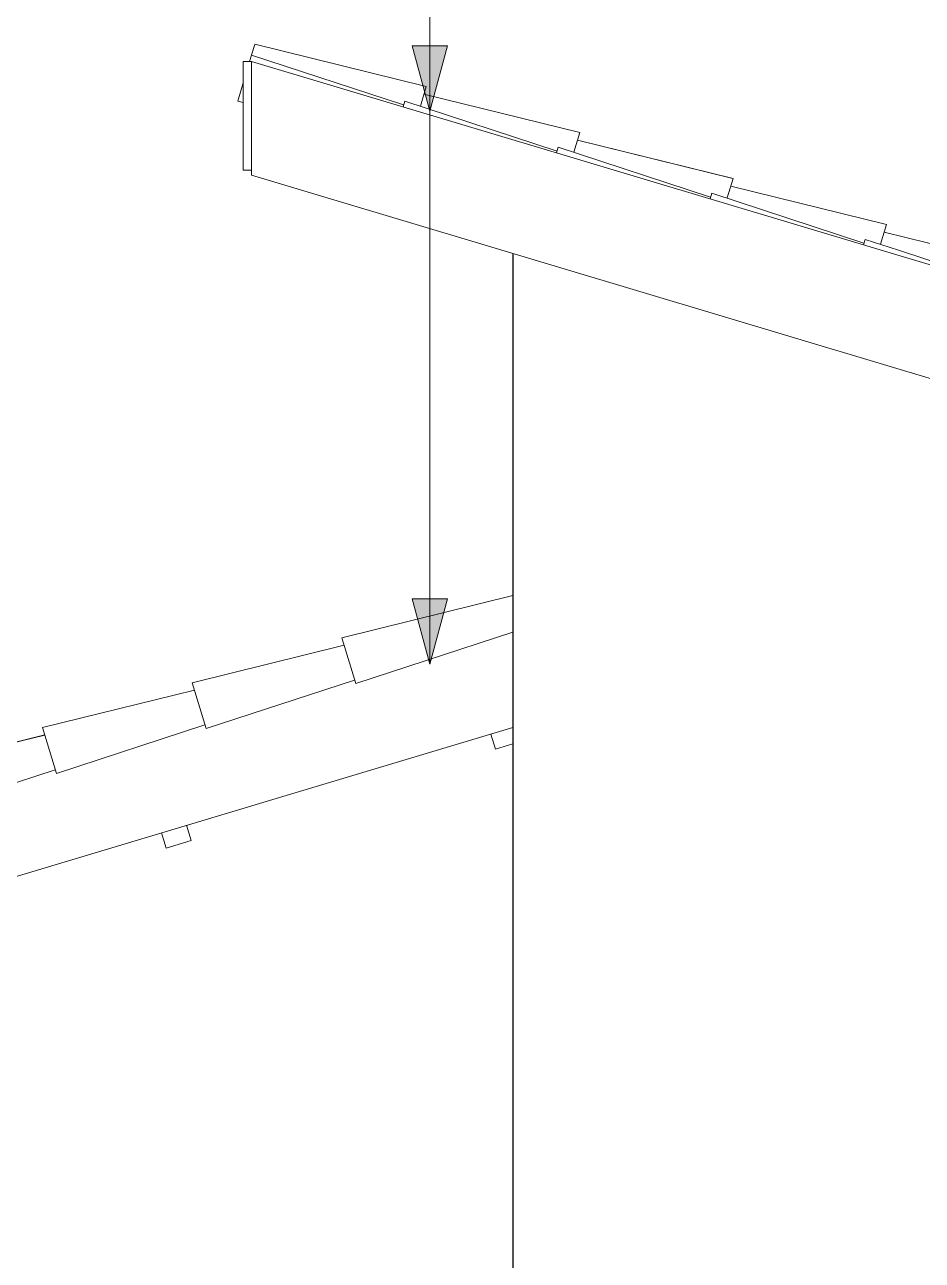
# Model space of a CAD drawing. Header units: millimetres. Extents: x -12976 to 58202, y -2238 to 7407.
# Drawn here: x 21705 to 23766, y 2933 to 5770 of the extents above; entities that cross this region are included whole.
import ezdxf

# ---------------------------------------------------------------- set-up
doc = ezdxf.new("R2010")
doc.units = ezdxf.units.MM
for name, color, linetype, lineweight in [('A-GLAZ-CURT', 52, 'Continuous', 9), ('A-GLAZ-CWMG', 51, 'Continuous', 9), ('A-ROOF-OTLN', 132, 'Continuous', 9), ('A-WALL', 113, 'Continuous', 25), ('G-ANNO-TEXT', 231, 'Continuous', 9)]:
    doc.layers.add(name, color=color, linetype=linetype, lineweight=lineweight)

# ---------------------------------------------------------------- blocks, each defined once
blk = doc.blocks.new('Rectangular Mullion - Terça-4257865-FACHADA LATERAL DIREITA')
at = {"layer": 'A-GLAZ-CWMG'}
for p, q in [((-13380.4, 4141.3), (-13369.9, 4106.3)), ((-13369.9, 4106.3), (-13329.7, 4118.4))]:
    blk.add_line(p, q, dxfattribs=at)
blk = doc.blocks.new('Rectangular Mullion - Terça-4257863-FACHADA LATERAL DIREITA')
at = {"layer": 'A-GLAZ-CWMG'}
for p, q in [((-16404.4, 3234.1), (-16393.9, 3199.1)), ((-16336.4, 3216.4), (-16346.9, 3251.3)), ((-16393.9, 3199.1), (-16336.4, 3216.4))]:
    blk.add_line(p, q, dxfattribs=at)
blk = doc.blocks.new('COLONIAL BASE - COLONIAL BASE-V74-FACHADA LATERAL DIREITA')
at = {"layer": 'A-GLAZ-CURT'}
blk.add_line((-8602.8, 4130.9), (-8245.3, 4042.6), dxfattribs=at)
blk = doc.blocks.new('COLONIAL BASE - COLONIAL BASE-V78-FACHADA LATERAL DIREITA')
at = {"layer": 'A-GLAZ-CURT'}
blk.add_line((-13181.3, 5504.5), (-12824.7, 5416.4), dxfattribs=at)
blk = doc.blocks.new('COLONIAL BASE - COLONIAL BASE-V79-FACHADA LATERAL DIREITA')
at = {"layer": 'A-GLAZ-CURT'}
for p, q in [((-13922.5, 5724.1), (-13922.5, 5724.1)), ((-13922.3, 5724.9), (-13528.7, 5627.6)), ((-13961.5, 5594.2), (-13948.7, 5591))]:
    blk.add_line(p, q, dxfattribs=at)
blk = doc.blocks.new('COLONIAL BASE - COLONIAL BASE-V93-FACHADA LATERAL DIREITA')
at = {"layer": 'A-GLAZ-CURT'}
for p, q in [((-12521, 5276.9), (-12524.9, 5263.9)), ((-12521, 5276.9), (-12444.1, 5251.7)), ((-12477.2, 5293.3), (-12119.8, 5205)), ((-12444.1, 5251.7), (-12171.6, 5162.6)), ((-12133.1, 5160.4), (-12119.8, 5205))]:
    blk.add_line(p, q, dxfattribs=at)
blk = doc.blocks.new('COLONIAL BASE - COLONIAL BASE-V94-FACHADA LATERAL DIREITA')
at = {"layer": 'A-GLAZ-CURT'}
for p, q in [((-12829.4, 5398.9), (-12472, 5310.6)), ((-12873.2, 5382.6), (-12877.1, 5369.6)), ((-12873.2, 5382.6), (-12524, 5268.3)), ((-12485.4, 5265.8), (-12472, 5310.6))]:
    blk.add_line(p, q, dxfattribs=at)
blk = doc.blocks.new('COLONIAL BASE - COLONIAL BASE-V95-FACHADA LATERAL DIREITA')
at = {"layer": 'A-GLAZ-CURT'}
for p, q in [((-13181.3, 5504.5), (-12824.2, 5416.3)), ((-13225.5, 5488.2), (-13229.4, 5475.1)), ((-13225.5, 5488.2), (-12875.9, 5373.9)), ((-12837.5, 5372), (-12824.2, 5416.3))]:
    blk.add_line(p, q, dxfattribs=at)
blk = doc.blocks.new('COLONIAL BASE - COLONIAL BASE-V85-FACHADA LATERAL DIREITA')
at = {"layer": 'A-GLAZ-CURT'}
for p, q in [((-9703.2, 4431.6), (-9707.1, 4418.6)), ((-9703.2, 4431.6), (-9353.6, 4317.2)), ((-9659.4, 4447.9), (-9302, 4359.6)), ((-9315.4, 4314.8), (-9302, 4359.6))]:
    blk.add_line(p, q, dxfattribs=at)
blk = doc.blocks.new('COLONIAL BASE - COLONIAL BASE-V96-FACHADA LATERAL DIREITA')
at = {"layer": 'A-GLAZ-CURT'}
for p, q in [((-13922.5, 5724.1), (-13929.7, 5700.1)), ((-13922.3, 5724.9), (-13528.7, 5627.6)), ((-13929.9, 5699.6), (-13934.2, 5685.4)), ((-13929.9, 5699.6), (-13580.5, 5585.3)), ((-13948.8, 5636.5), (-13961.5, 5594.2)), ((-13542.1, 5582.8), (-13528.7, 5627.6)), ((-13961.5, 5594.2), (-13948.7, 5591))]:
    blk.add_line(p, q, dxfattribs=at)
blk = doc.blocks.new('COLONIAL BASE - COLONIAL BASE-V97-FACHADA LATERAL DIREITA')
at = {"layer": 'A-GLAZ-CURT'}
blk.add_line((-16466.1, 3520.5), (-16814.8, 3434.4), dxfattribs=at)
blk = doc.blocks.new('COLONIAL BASE - COLONIAL BASE-V99-FACHADA LATERAL DIREITA')
at = {"layer": 'A-GLAZ-CURT'}
blk.add_line((-13329.7, 4459.1), (-13722.1, 4362.2), dxfattribs=at)
blk = doc.blocks.new('COLONIAL BASE - COLONIAL BASE-V102-FACHADA LATERAL DIREITA')
at = {"layer": 'A-GLAZ-CURT'}
for p, q in [((-16122.4, 3623.6), (-16471.2, 3537.5)), ((-16471.2, 3537.5), (-16439.5, 3432.1)), ((-16098.5, 3543.7), (-16439.5, 3432.1))]:
    blk.add_line(p, q, dxfattribs=at)
blk = doc.blocks.new('COLONIAL BASE - COLONIAL BASE-V105-FACHADA LATERAL DIREITA')
at = {"layer": 'A-GLAZ-CURT'}
for p, q in [((-14060.6, 4242.2), (-14409.3, 4156)), ((-14409.3, 4156), (-14377.7, 4050.7)), ((-14036.8, 4162.2), (-14377.7, 4050.7))]:
    blk.add_line(p, q, dxfattribs=at)
blk = doc.blocks.new('COLONIAL BASE - COLONIAL BASE-V106-FACHADA LATERAL DIREITA')
at = {"layer": 'A-GLAZ-CURT'}
for p, q in [((-13717, 4345.3), (-14065.7, 4259.1)), ((-14065.7, 4259.1), (-14034.1, 4153.8)), ((-13693.6, 4265.2), (-14034.1, 4153.8))]:
    blk.add_line(p, q, dxfattribs=at)
blk = doc.blocks.new('COLONIAL BASE - COLONIAL BASE-V107-FACHADA LATERAL DIREITA')
at = {"layer": 'A-GLAZ-CURT'}
for p, q in [((-13329.7, 4459.1), (-13722.1, 4362.2)), ((-13329.7, 4374.9), (-13690.5, 4256.9)), ((-13722.1, 4362.2), (-13690.5, 4256.9))]:
    blk.add_line(p, q, dxfattribs=at)

msp = doc.modelspace()

# ---------------------------------------------------------------- hatches: boundary and pattern name
at = {"layer": 'G-ANNO-TEXT'}
for points in [[(22635.5, 5571.1), (22675.7, 5721.1), (22595.3, 5721.1)], [(22635.5, 4301.4), (22675.7, 4451.4), (22595.3, 4451.4)]]:
    msp.add_hatch(color=7, dxfattribs=at).paths.add_polyline_path(points)

# ---------------------------------------------------------------- linework, layer by layer
at = {"layer": 'A-ROOF-OTLN'}
for p, q in [((22207.3, 5685.5), (22207.3, 5435.5)), ((22226.3, 5685.5), (22207.3, 5685.5)), ((22226.3, 5424.5), (22226.3, 5685.5)), ((22226.3, 5685.5), (28566.3, 3783.5)), ((22207.3, 5435.5), (22226.3, 5435.5)), ((28566.3, 3522.5), (22226.3, 5424.5)), ((22826.3, 4156.5), (19046.3, 3022.5))]:
    msp.add_line(p, q, dxfattribs=at)
at = {"layer": 'A-WALL'}
msp.add_line((22826.3, 5244.5), (22826.3, 0), dxfattribs=at)
at = {"layer": 'G-ANNO-TEXT', "color": 7}
for p, q in [((22635.5, 5571.1), (22635.5, 7166.9)), ((22635.5, 4301.4), (22635.5, 7166.9)), ((22675.7, 5721.1), (22595.3, 5721.1)), ((22595.3, 5721.1), (22635.5, 5571.1)), ((22635.5, 5571.1), (22675.7, 5721.1)), ((22675.7, 4451.4), (22595.3, 4451.4)), ((22595.3, 4451.4), (22635.5, 4301.4)), ((22635.5, 4301.4), (22675.7, 4451.4))]:
    msp.add_line(p, q, dxfattribs=at)

# ---------------------------------------------------------------- block references
at = {"layer": 'A-GLAZ-CURT'}
for name, p in [('COLONIAL BASE - COLONIAL BASE-V79-FACHADA LATERAL DIREITA', (36155.9, 0)), ('COLONIAL BASE - COLONIAL BASE-V79-FACHADA LATERAL DIREITA', (36155.9, 0)), ('COLONIAL BASE - COLONIAL BASE-V79-FACHADA LATERAL DIREITA', (36155.9, 0)), ('COLONIAL BASE - COLONIAL BASE-V79-FACHADA LATERAL DIREITA', (36155.9, 0)), ('COLONIAL BASE - COLONIAL BASE-V79-FACHADA LATERAL DIREITA', (36155.9, 0)), ('COLONIAL BASE - COLONIAL BASE-V79-FACHADA LATERAL DIREITA', (36155.9, 0)), ('COLONIAL BASE - COLONIAL BASE-V79-FACHADA LATERAL DIREITA', (36155.9, 0)), ('COLONIAL BASE - COLONIAL BASE-V79-FACHADA LATERAL DIREITA', (36155.9, 0)), ('COLONIAL BASE - COLONIAL BASE-V96-FACHADA LATERAL DIREITA', (36155.9, 0)), ('COLONIAL BASE - COLONIAL BASE-V79-FACHADA LATERAL DIREITA', (36155.9, 0)), ('COLONIAL BASE - COLONIAL BASE-V79-FACHADA LATERAL DIREITA', (36155.9, 0)), ('COLONIAL BASE - COLONIAL BASE-V79-FACHADA LATERAL DIREITA', (36155.9, 0)), ('COLONIAL BASE - COLONIAL BASE-V79-FACHADA LATERAL DIREITA', (36155.9, 0)), ('COLONIAL BASE - COLONIAL BASE-V79-FACHADA LATERAL DIREITA', (36155.9, 0)), ('COLONIAL BASE - COLONIAL BASE-V79-FACHADA LATERAL DIREITA', (36155.9, 0)), ('COLONIAL BASE - COLONIAL BASE-V79-FACHADA LATERAL DIREITA', (36155.9, 0)), ('COLONIAL BASE - COLONIAL BASE-V79-FACHADA LATERAL DIREITA', (36155.9, 0)), ('COLONIAL BASE - COLONIAL BASE-V79-FACHADA LATERAL DIREITA', (36155.9, 0)), ('COLONIAL BASE - COLONIAL BASE-V79-FACHADA LATERAL DIREITA', (36155.9, 0)), ('COLONIAL BASE - COLONIAL BASE-V79-FACHADA LATERAL DIREITA', (36155.9, 0)), ('COLONIAL BASE - COLONIAL BASE-V79-FACHADA LATERAL DIREITA', (36155.9, 0)), ('COLONIAL BASE - COLONIAL BASE-V79-FACHADA LATERAL DIREITA', (36155.9, 0)), ('COLONIAL BASE - COLONIAL BASE-V79-FACHADA LATERAL DIREITA', (36155.9, 0)), ('COLONIAL BASE - COLONIAL BASE-V79-FACHADA LATERAL DIREITA', (36155.9, 0)), ('COLONIAL BASE - COLONIAL BASE-V79-FACHADA LATERAL DIREITA', (36155.9, 0)), ('COLONIAL BASE - COLONIAL BASE-V79-FACHADA LATERAL DIREITA', (36155.9, 0)), ('COLONIAL BASE - COLONIAL BASE-V79-FACHADA LATERAL DIREITA', (36155.9, 0)), ('COLONIAL BASE - COLONIAL BASE-V79-FACHADA LATERAL DIREITA', (36155.9, 0)), ('COLONIAL BASE - COLONIAL BASE-V79-FACHADA LATERAL DIREITA', (36155.9, 0)), ('COLONIAL BASE - COLONIAL BASE-V79-FACHADA LATERAL DIREITA', (36155.9, 0)), ('COLONIAL BASE - COLONIAL BASE-V79-FACHADA LATERAL DIREITA', (36155.9, 0)), ('COLONIAL BASE - COLONIAL BASE-V79-FACHADA LATERAL DIREITA', (36155.9, 0)), ('COLONIAL BASE - COLONIAL BASE-V79-FACHADA LATERAL DIREITA', (36155.9, 0)), ('COLONIAL BASE - COLONIAL BASE-V79-FACHADA LATERAL DIREITA', (36155.9, 0)), ('COLONIAL BASE - COLONIAL BASE-V79-FACHADA LATERAL DIREITA', (36155.9, 0)), ('COLONIAL BASE - COLONIAL BASE-V79-FACHADA LATERAL DIREITA', (36155.9, 0)), ('COLONIAL BASE - COLONIAL BASE-V79-FACHADA LATERAL DIREITA', (36155.9, 0)), ('COLONIAL BASE - COLONIAL BASE-V79-FACHADA LATERAL DIREITA', (36155.9, 0)), ('COLONIAL BASE - COLONIAL BASE-V79-FACHADA LATERAL DIREITA', (36155.9, 0)), ('COLONIAL BASE - COLONIAL BASE-V85-FACHADA LATERAL DIREITA', (32281.5, 1162.3)), ('COLONIAL BASE - COLONIAL BASE-V74-FACHADA LATERAL DIREITA', (31224.8, 1479.3)), ('COLONIAL BASE - COLONIAL BASE-V74-FACHADA LATERAL DIREITA', (31224.8, 1479.3)), ('COLONIAL BASE - COLONIAL BASE-V74-FACHADA LATERAL DIREITA', (31224.8, 1479.3)), ('COLONIAL BASE - COLONIAL BASE-V74-FACHADA LATERAL DIREITA', (31224.8, 1479.3)), ('COLONIAL BASE - COLONIAL BASE-V74-FACHADA LATERAL DIREITA', (31224.8, 1479.3)), ('COLONIAL BASE - COLONIAL BASE-V74-FACHADA LATERAL DIREITA', (31224.8, 1479.3)), ('COLONIAL BASE - COLONIAL BASE-V74-FACHADA LATERAL DIREITA', (31224.8, 1479.3)), ('COLONIAL BASE - COLONIAL BASE-V74-FACHADA LATERAL DIREITA', (31224.8, 1479.3)), ('COLONIAL BASE - COLONIAL BASE-V74-FACHADA LATERAL DIREITA', (31224.8, 1479.3)), ('COLONIAL BASE - COLONIAL BASE-V74-FACHADA LATERAL DIREITA', (31224.8, 1479.3)), ('COLONIAL BASE - COLONIAL BASE-V74-FACHADA LATERAL DIREITA', (31224.8, 1479.3)), ('COLONIAL BASE - COLONIAL BASE-V74-FACHADA LATERAL DIREITA', (31224.8, 1479.3)), ('COLONIAL BASE - COLONIAL BASE-V74-FACHADA LATERAL DIREITA', (31224.8, 1479.3)), ('COLONIAL BASE - COLONIAL BASE-V74-FACHADA LATERAL DIREITA', (31224.8, 1479.3)), ('COLONIAL BASE - COLONIAL BASE-V74-FACHADA LATERAL DIREITA', (31224.8, 1479.3)), ('COLONIAL BASE - COLONIAL BASE-V74-FACHADA LATERAL DIREITA', (31224.8, 1479.3)), ('COLONIAL BASE - COLONIAL BASE-V74-FACHADA LATERAL DIREITA', (31224.8, 1479.3)), ('COLONIAL BASE - COLONIAL BASE-V74-FACHADA LATERAL DIREITA', (31224.8, 1479.3)), ('COLONIAL BASE - COLONIAL BASE-V74-FACHADA LATERAL DIREITA', (31224.8, 1479.3)), ('COLONIAL BASE - COLONIAL BASE-V74-FACHADA LATERAL DIREITA', (31224.8, 1479.3)), ('COLONIAL BASE - COLONIAL BASE-V74-FACHADA LATERAL DIREITA', (31224.8, 1479.3)), ('COLONIAL BASE - COLONIAL BASE-V74-FACHADA LATERAL DIREITA', (31224.8, 1479.3)), ('COLONIAL BASE - COLONIAL BASE-V74-FACHADA LATERAL DIREITA', (31224.8, 1479.3)), ('COLONIAL BASE - COLONIAL BASE-V74-FACHADA LATERAL DIREITA', (31224.8, 1479.3)), ('COLONIAL BASE - COLONIAL BASE-V74-FACHADA LATERAL DIREITA', (31224.8, 1479.3)), ('COLONIAL BASE - COLONIAL BASE-V74-FACHADA LATERAL DIREITA', (31224.8, 1479.3)), ('COLONIAL BASE - COLONIAL BASE-V74-FACHADA LATERAL DIREITA', (31224.8, 1479.3)), ('COLONIAL BASE - COLONIAL BASE-V74-FACHADA LATERAL DIREITA', (31224.8, 1479.3)), ('COLONIAL BASE - COLONIAL BASE-V74-FACHADA LATERAL DIREITA', (31224.8, 1479.3)), ('COLONIAL BASE - COLONIAL BASE-V74-FACHADA LATERAL DIREITA', (31224.8, 1479.3)), ('COLONIAL BASE - COLONIAL BASE-V74-FACHADA LATERAL DIREITA', (31224.8, 1479.3)), ('COLONIAL BASE - COLONIAL BASE-V74-FACHADA LATERAL DIREITA', (31224.8, 1479.3)), ('COLONIAL BASE - COLONIAL BASE-V74-FACHADA LATERAL DIREITA', (31224.8, 1479.3)), ('COLONIAL BASE - COLONIAL BASE-V74-FACHADA LATERAL DIREITA', (31224.8, 1479.3)), ('COLONIAL BASE - COLONIAL BASE-V74-FACHADA LATERAL DIREITA', (31224.8, 1479.3)), ('COLONIAL BASE - COLONIAL BASE-V74-FACHADA LATERAL DIREITA', (31224.8, 1479.3)), ('COLONIAL BASE - COLONIAL BASE-V74-FACHADA LATERAL DIREITA', (31224.8, 1479.3)), ('COLONIAL BASE - COLONIAL BASE-V74-FACHADA LATERAL DIREITA', (31224.8, 1479.3)), ('COLONIAL BASE - COLONIAL BASE-V95-FACHADA LATERAL DIREITA', (36155.9, 0)), ('COLONIAL BASE - COLONIAL BASE-V78-FACHADA LATERAL DIREITA', (36155.9, 0)), ('COLONIAL BASE - COLONIAL BASE-V78-FACHADA LATERAL DIREITA', (36155.9, 0)), ('COLONIAL BASE - COLONIAL BASE-V78-FACHADA LATERAL DIREITA', (36155.9, 0)), ('COLONIAL BASE - COLONIAL BASE-V78-FACHADA LATERAL DIREITA', (36155.9, 0)), ('COLONIAL BASE - COLONIAL BASE-V78-FACHADA LATERAL DIREITA', (36155.9, 0)), ('COLONIAL BASE - COLONIAL BASE-V78-FACHADA LATERAL DIREITA', (36155.9, 0)), ('COLONIAL BASE - COLONIAL BASE-V78-FACHADA LATERAL DIREITA', (36155.9, 0)), ('COLONIAL BASE - COLONIAL BASE-V78-FACHADA LATERAL DIREITA', (36155.9, 0)), ('COLONIAL BASE - COLONIAL BASE-V78-FACHADA LATERAL DIREITA', (36155.9, 0)), ('COLONIAL BASE - COLONIAL BASE-V78-FACHADA LATERAL DIREITA', (36155.9, 0)), ('COLONIAL BASE - COLONIAL BASE-V78-FACHADA LATERAL DIREITA', (36155.9, 0)), ('COLONIAL BASE - COLONIAL BASE-V78-FACHADA LATERAL DIREITA', (36155.9, 0)), ('COLONIAL BASE - COLONIAL BASE-V78-FACHADA LATERAL DIREITA', (36155.9, 0)), ('COLONIAL BASE - COLONIAL BASE-V78-FACHADA LATERAL DIREITA', (36155.9, 0)), ('COLONIAL BASE - COLONIAL BASE-V78-FACHADA LATERAL DIREITA', (36155.9, 0)), ('COLONIAL BASE - COLONIAL BASE-V78-FACHADA LATERAL DIREITA', (36155.9, 0)), ('COLONIAL BASE - COLONIAL BASE-V78-FACHADA LATERAL DIREITA', (36155.9, 0)), ('COLONIAL BASE - COLONIAL BASE-V78-FACHADA LATERAL DIREITA', (36155.9, 0)), ('COLONIAL BASE - COLONIAL BASE-V78-FACHADA LATERAL DIREITA', (36155.9, 0)), ('COLONIAL BASE - COLONIAL BASE-V78-FACHADA LATERAL DIREITA', (36155.9, 0)), ('COLONIAL BASE - COLONIAL BASE-V78-FACHADA LATERAL DIREITA', (36155.9, 0)), ('COLONIAL BASE - COLONIAL BASE-V78-FACHADA LATERAL DIREITA', (36155.9, 0)), ('COLONIAL BASE - COLONIAL BASE-V78-FACHADA LATERAL DIREITA', (36155.9, 0)), ('COLONIAL BASE - COLONIAL BASE-V78-FACHADA LATERAL DIREITA', (36155.9, 0)), ('COLONIAL BASE - COLONIAL BASE-V78-FACHADA LATERAL DIREITA', (36155.9, 0)), ('COLONIAL BASE - COLONIAL BASE-V78-FACHADA LATERAL DIREITA', (36155.9, 0)), ('COLONIAL BASE - COLONIAL BASE-V78-FACHADA LATERAL DIREITA', (36155.9, 0)), ('COLONIAL BASE - COLONIAL BASE-V78-FACHADA LATERAL DIREITA', (36155.9, 0)), ('COLONIAL BASE - COLONIAL BASE-V78-FACHADA LATERAL DIREITA', (36155.9, 0)), ('COLONIAL BASE - COLONIAL BASE-V78-FACHADA LATERAL DIREITA', (36155.9, 0)), ('COLONIAL BASE - COLONIAL BASE-V78-FACHADA LATERAL DIREITA', (36155.9, 0)), ('COLONIAL BASE - COLONIAL BASE-V78-FACHADA LATERAL DIREITA', (36155.9, 0)), ('COLONIAL BASE - COLONIAL BASE-V78-FACHADA LATERAL DIREITA', (36155.9, 0)), ('COLONIAL BASE - COLONIAL BASE-V78-FACHADA LATERAL DIREITA', (36155.9, 0)), ('COLONIAL BASE - COLONIAL BASE-V78-FACHADA LATERAL DIREITA', (36155.9, 0)), ('COLONIAL BASE - COLONIAL BASE-V78-FACHADA LATERAL DIREITA', (36155.9, 0)), ('COLONIAL BASE - COLONIAL BASE-V78-FACHADA LATERAL DIREITA', (36155.9, 0)), ('COLONIAL BASE - COLONIAL BASE-V78-FACHADA LATERAL DIREITA', (36155.9, 0)), ('COLONIAL BASE - COLONIAL BASE-V94-FACHADA LATERAL DIREITA', (36155.9, 0)), ('COLONIAL BASE - COLONIAL BASE-V74-FACHADA LATERAL DIREITA', (31929.2, 1268)), ('COLONIAL BASE - COLONIAL BASE-V74-FACHADA LATERAL DIREITA', (31929.2, 1268)), ('COLONIAL BASE - COLONIAL BASE-V74-FACHADA LATERAL DIREITA', (31929.2, 1268)), ('COLONIAL BASE - COLONIAL BASE-V74-FACHADA LATERAL DIREITA', (31929.2, 1268)), ('COLONIAL BASE - COLONIAL BASE-V74-FACHADA LATERAL DIREITA', (31929.2, 1268)), ('COLONIAL BASE - COLONIAL BASE-V74-FACHADA LATERAL DIREITA', (31929.2, 1268)), ('COLONIAL BASE - COLONIAL BASE-V74-FACHADA LATERAL DIREITA', (31929.2, 1268)), ('COLONIAL BASE - COLONIAL BASE-V74-FACHADA LATERAL DIREITA', (31929.2, 1268)), ('COLONIAL BASE - COLONIAL BASE-V74-FACHADA LATERAL DIREITA', (31929.2, 1268)), ('COLONIAL BASE - COLONIAL BASE-V74-FACHADA LATERAL DIREITA', (31929.2, 1268)), ('COLONIAL BASE - COLONIAL BASE-V74-FACHADA LATERAL DIREITA', (31929.2, 1268)), ('COLONIAL BASE - COLONIAL BASE-V74-FACHADA LATERAL DIREITA', (31929.2, 1268)), ('COLONIAL BASE - COLONIAL BASE-V74-FACHADA LATERAL DIREITA', (31929.2, 1268)), ('COLONIAL BASE - COLONIAL BASE-V74-FACHADA LATERAL DIREITA', (31929.2, 1268)), ('COLONIAL BASE - COLONIAL BASE-V74-FACHADA LATERAL DIREITA', (31929.2, 1268)), ('COLONIAL BASE - COLONIAL BASE-V74-FACHADA LATERAL DIREITA', (31929.2, 1268)), ('COLONIAL BASE - COLONIAL BASE-V74-FACHADA LATERAL DIREITA', (31929.2, 1268)), ('COLONIAL BASE - COLONIAL BASE-V74-FACHADA LATERAL DIREITA', (31929.2, 1268)), ('COLONIAL BASE - COLONIAL BASE-V74-FACHADA LATERAL DIREITA', (31929.2, 1268)), ('COLONIAL BASE - COLONIAL BASE-V74-FACHADA LATERAL DIREITA', (31929.2, 1268)), ('COLONIAL BASE - COLONIAL BASE-V74-FACHADA LATERAL DIREITA', (31929.2, 1268)), ('COLONIAL BASE - COLONIAL BASE-V74-FACHADA LATERAL DIREITA', (31929.2, 1268)), ('COLONIAL BASE - COLONIAL BASE-V74-FACHADA LATERAL DIREITA', (31929.2, 1268)), ('COLONIAL BASE - COLONIAL BASE-V74-FACHADA LATERAL DIREITA', (31929.2, 1268)), ('COLONIAL BASE - COLONIAL BASE-V74-FACHADA LATERAL DIREITA', (31929.2, 1268)), ('COLONIAL BASE - COLONIAL BASE-V74-FACHADA LATERAL DIREITA', (31929.2, 1268)), ('COLONIAL BASE - COLONIAL BASE-V74-FACHADA LATERAL DIREITA', (31929.2, 1268)), ('COLONIAL BASE - COLONIAL BASE-V74-FACHADA LATERAL DIREITA', (31929.2, 1268)), ('COLONIAL BASE - COLONIAL BASE-V74-FACHADA LATERAL DIREITA', (31929.2, 1268)), ('COLONIAL BASE - COLONIAL BASE-V74-FACHADA LATERAL DIREITA', (31929.2, 1268)), ('COLONIAL BASE - COLONIAL BASE-V74-FACHADA LATERAL DIREITA', (31929.2, 1268)), ('COLONIAL BASE - COLONIAL BASE-V74-FACHADA LATERAL DIREITA', (31929.2, 1268)), ('COLONIAL BASE - COLONIAL BASE-V74-FACHADA LATERAL DIREITA', (31929.2, 1268)), ('COLONIAL BASE - COLONIAL BASE-V74-FACHADA LATERAL DIREITA', (31929.2, 1268)), ('COLONIAL BASE - COLONIAL BASE-V74-FACHADA LATERAL DIREITA', (31929.2, 1268)), ('COLONIAL BASE - COLONIAL BASE-V74-FACHADA LATERAL DIREITA', (31929.2, 1268)), ('COLONIAL BASE - COLONIAL BASE-V74-FACHADA LATERAL DIREITA', (31929.2, 1268)), ('COLONIAL BASE - COLONIAL BASE-V74-FACHADA LATERAL DIREITA', (31929.2, 1268)), ('COLONIAL BASE - COLONIAL BASE-V93-FACHADA LATERAL DIREITA', (36155.9, 0)), ('COLONIAL BASE - COLONIAL BASE-V74-FACHADA LATERAL DIREITA', (32281.5, 1162.3)), ('COLONIAL BASE - COLONIAL BASE-V74-FACHADA LATERAL DIREITA', (32281.5, 1162.3)), ('COLONIAL BASE - COLONIAL BASE-V74-FACHADA LATERAL DIREITA', (32281.5, 1162.3)), ('COLONIAL BASE - COLONIAL BASE-V74-FACHADA LATERAL DIREITA', (32281.5, 1162.3)), ('COLONIAL BASE - COLONIAL BASE-V74-FACHADA LATERAL DIREITA', (32281.5, 1162.3)), ('COLONIAL BASE - COLONIAL BASE-V74-FACHADA LATERAL DIREITA', (32281.5, 1162.3)), ('COLONIAL BASE - COLONIAL BASE-V74-FACHADA LATERAL DIREITA', (32281.5, 1162.3)), ('COLONIAL BASE - COLONIAL BASE-V74-FACHADA LATERAL DIREITA', (32281.5, 1162.3)), ('COLONIAL BASE - COLONIAL BASE-V74-FACHADA LATERAL DIREITA', (32281.5, 1162.3)), ('COLONIAL BASE - COLONIAL BASE-V74-FACHADA LATERAL DIREITA', (32281.5, 1162.3)), ('COLONIAL BASE - COLONIAL BASE-V74-FACHADA LATERAL DIREITA', (32281.5, 1162.3)), ('COLONIAL BASE - COLONIAL BASE-V74-FACHADA LATERAL DIREITA', (32281.5, 1162.3)), ('COLONIAL BASE - COLONIAL BASE-V74-FACHADA LATERAL DIREITA', (32281.5, 1162.3)), ('COLONIAL BASE - COLONIAL BASE-V74-FACHADA LATERAL DIREITA', (32281.5, 1162.3)), ('COLONIAL BASE - COLONIAL BASE-V74-FACHADA LATERAL DIREITA', (32281.5, 1162.3)), ('COLONIAL BASE - COLONIAL BASE-V74-FACHADA LATERAL DIREITA', (32281.5, 1162.3)), ('COLONIAL BASE - COLONIAL BASE-V74-FACHADA LATERAL DIREITA', (32281.5, 1162.3)), ('COLONIAL BASE - COLONIAL BASE-V74-FACHADA LATERAL DIREITA', (32281.5, 1162.3)), ('COLONIAL BASE - COLONIAL BASE-V74-FACHADA LATERAL DIREITA', (32281.5, 1162.3)), ('COLONIAL BASE - COLONIAL BASE-V74-FACHADA LATERAL DIREITA', (32281.5, 1162.3)), ('COLONIAL BASE - COLONIAL BASE-V74-FACHADA LATERAL DIREITA', (32281.5, 1162.3)), ('COLONIAL BASE - COLONIAL BASE-V74-FACHADA LATERAL DIREITA', (32281.5, 1162.3)), ('COLONIAL BASE - COLONIAL BASE-V74-FACHADA LATERAL DIREITA', (32281.5, 1162.3)), ('COLONIAL BASE - COLONIAL BASE-V74-FACHADA LATERAL DIREITA', (32281.5, 1162.3)), ('COLONIAL BASE - COLONIAL BASE-V74-FACHADA LATERAL DIREITA', (32281.5, 1162.3)), ('COLONIAL BASE - COLONIAL BASE-V74-FACHADA LATERAL DIREITA', (32281.5, 1162.3)), ('COLONIAL BASE - COLONIAL BASE-V74-FACHADA LATERAL DIREITA', (32281.5, 1162.3)), ('COLONIAL BASE - COLONIAL BASE-V74-FACHADA LATERAL DIREITA', (32281.5, 1162.3)), ('COLONIAL BASE - COLONIAL BASE-V74-FACHADA LATERAL DIREITA', (32281.5, 1162.3)), ('COLONIAL BASE - COLONIAL BASE-V74-FACHADA LATERAL DIREITA', (32281.5, 1162.3)), ('COLONIAL BASE - COLONIAL BASE-V74-FACHADA LATERAL DIREITA', (32281.5, 1162.3)), ('COLONIAL BASE - COLONIAL BASE-V74-FACHADA LATERAL DIREITA', (32281.5, 1162.3)), ('COLONIAL BASE - COLONIAL BASE-V74-FACHADA LATERAL DIREITA', (32281.5, 1162.3)), ('COLONIAL BASE - COLONIAL BASE-V74-FACHADA LATERAL DIREITA', (32281.5, 1162.3)), ('COLONIAL BASE - COLONIAL BASE-V74-FACHADA LATERAL DIREITA', (32281.5, 1162.3)), ('COLONIAL BASE - COLONIAL BASE-V74-FACHADA LATERAL DIREITA', (32281.5, 1162.3)), ('COLONIAL BASE - COLONIAL BASE-V74-FACHADA LATERAL DIREITA', (32281.5, 1162.3)), ('COLONIAL BASE - COLONIAL BASE-V74-FACHADA LATERAL DIREITA', (32281.5, 1162.3)), ('COLONIAL BASE - COLONIAL BASE-V99-FACHADA LATERAL DIREITA', (36155.9, 0)), ('COLONIAL BASE - COLONIAL BASE-V99-FACHADA LATERAL DIREITA', (36155.9, 0)), ('COLONIAL BASE - COLONIAL BASE-V99-FACHADA LATERAL DIREITA', (36155.9, 0)), ('COLONIAL BASE - COLONIAL BASE-V99-FACHADA LATERAL DIREITA', (36155.9, 0)), ('COLONIAL BASE - COLONIAL BASE-V99-FACHADA LATERAL DIREITA', (36155.9, 0)), ('COLONIAL BASE - COLONIAL BASE-V99-FACHADA LATERAL DIREITA', (36155.9, 0)), ('COLONIAL BASE - COLONIAL BASE-V99-FACHADA LATERAL DIREITA', (36155.9, 0)), ('COLONIAL BASE - COLONIAL BASE-V99-FACHADA LATERAL DIREITA', (36155.9, 0)), ('COLONIAL BASE - COLONIAL BASE-V99-FACHADA LATERAL DIREITA', (36155.9, 0)), ('COLONIAL BASE - COLONIAL BASE-V99-FACHADA LATERAL DIREITA', (36155.9, 0)), ('COLONIAL BASE - COLONIAL BASE-V99-FACHADA LATERAL DIREITA', (36155.9, 0)), ('COLONIAL BASE - COLONIAL BASE-V99-FACHADA LATERAL DIREITA', (36155.9, 0)), ('COLONIAL BASE - COLONIAL BASE-V99-FACHADA LATERAL DIREITA', (36155.9, 0)), ('COLONIAL BASE - COLONIAL BASE-V99-FACHADA LATERAL DIREITA', (36155.9, 0)), ('COLONIAL BASE - COLONIAL BASE-V99-FACHADA LATERAL DIREITA', (36155.9, 0)), ('COLONIAL BASE - COLONIAL BASE-V99-FACHADA LATERAL DIREITA', (36155.9, 0)), ('COLONIAL BASE - COLONIAL BASE-V99-FACHADA LATERAL DIREITA', (36155.9, 0)), ('COLONIAL BASE - COLONIAL BASE-V99-FACHADA LATERAL DIREITA', (36155.9, 0)), ('COLONIAL BASE - COLONIAL BASE-V99-FACHADA LATERAL DIREITA', (36155.9, 0)), ('COLONIAL BASE - COLONIAL BASE-V99-FACHADA LATERAL DIREITA', (36155.9, 0)), ('COLONIAL BASE - COLONIAL BASE-V99-FACHADA LATERAL DIREITA', (36155.9, 0)), ('COLONIAL BASE - COLONIAL BASE-V99-FACHADA LATERAL DIREITA', (36155.9, 0)), ('COLONIAL BASE - COLONIAL BASE-V99-FACHADA LATERAL DIREITA', (36155.9, 0)), ('COLONIAL BASE - COLONIAL BASE-V99-FACHADA LATERAL DIREITA', (36155.9, 0)), ('COLONIAL BASE - COLONIAL BASE-V107-FACHADA LATERAL DIREITA', (36155.9, 0)), ('COLONIAL BASE - COLONIAL BASE-V99-FACHADA LATERAL DIREITA', (36155.9, 0)), ('COLONIAL BASE - COLONIAL BASE-V97-FACHADA LATERAL DIREITA', (38905, 824.7)), ('COLONIAL BASE - COLONIAL BASE-V97-FACHADA LATERAL DIREITA', (38905, 824.7)), ('COLONIAL BASE - COLONIAL BASE-V97-FACHADA LATERAL DIREITA', (38905, 824.7)), ('COLONIAL BASE - COLONIAL BASE-V97-FACHADA LATERAL DIREITA', (38905, 824.7)), ('COLONIAL BASE - COLONIAL BASE-V97-FACHADA LATERAL DIREITA', (38905, 824.7)), ('COLONIAL BASE - COLONIAL BASE-V97-FACHADA LATERAL DIREITA', (38905, 824.7)), ('COLONIAL BASE - COLONIAL BASE-V97-FACHADA LATERAL DIREITA', (38905, 824.7)), ('COLONIAL BASE - COLONIAL BASE-V97-FACHADA LATERAL DIREITA', (38905, 824.7)), ('COLONIAL BASE - COLONIAL BASE-V97-FACHADA LATERAL DIREITA', (38905, 824.7)), ('COLONIAL BASE - COLONIAL BASE-V97-FACHADA LATERAL DIREITA', (38905, 824.7)), ('COLONIAL BASE - COLONIAL BASE-V97-FACHADA LATERAL DIREITA', (38905, 824.7)), ('COLONIAL BASE - COLONIAL BASE-V97-FACHADA LATERAL DIREITA', (38905, 824.7)), ('COLONIAL BASE - COLONIAL BASE-V97-FACHADA LATERAL DIREITA', (38905, 824.7)), ('COLONIAL BASE - COLONIAL BASE-V97-FACHADA LATERAL DIREITA', (38905, 824.7)), ('COLONIAL BASE - COLONIAL BASE-V97-FACHADA LATERAL DIREITA', (38905, 824.7)), ('COLONIAL BASE - COLONIAL BASE-V97-FACHADA LATERAL DIREITA', (38905, 824.7)), ('COLONIAL BASE - COLONIAL BASE-V97-FACHADA LATERAL DIREITA', (38905, 824.7)), ('COLONIAL BASE - COLONIAL BASE-V97-FACHADA LATERAL DIREITA', (38905, 824.7)), ('COLONIAL BASE - COLONIAL BASE-V97-FACHADA LATERAL DIREITA', (38905, 824.7)), ('COLONIAL BASE - COLONIAL BASE-V97-FACHADA LATERAL DIREITA', (38905, 824.7)), ('COLONIAL BASE - COLONIAL BASE-V97-FACHADA LATERAL DIREITA', (38905, 824.7)), ('COLONIAL BASE - COLONIAL BASE-V97-FACHADA LATERAL DIREITA', (38905, 824.7)), ('COLONIAL BASE - COLONIAL BASE-V97-FACHADA LATERAL DIREITA', (38905, 824.7)), ('COLONIAL BASE - COLONIAL BASE-V97-FACHADA LATERAL DIREITA', (38905, 824.7)), ('COLONIAL BASE - COLONIAL BASE-V106-FACHADA LATERAL DIREITA', (36155.9, 0)), ('COLONIAL BASE - COLONIAL BASE-V97-FACHADA LATERAL DIREITA', (38905, 824.7)), ('COLONIAL BASE - COLONIAL BASE-V97-FACHADA LATERAL DIREITA', (38561.4, 721.6)), ('COLONIAL BASE - COLONIAL BASE-V97-FACHADA LATERAL DIREITA', (38561.4, 721.6)), ('COLONIAL BASE - COLONIAL BASE-V97-FACHADA LATERAL DIREITA', (38561.4, 721.6)), ('COLONIAL BASE - COLONIAL BASE-V97-FACHADA LATERAL DIREITA', (38561.4, 721.6)), ('COLONIAL BASE - COLONIAL BASE-V97-FACHADA LATERAL DIREITA', (38561.4, 721.6)), ('COLONIAL BASE - COLONIAL BASE-V97-FACHADA LATERAL DIREITA', (38561.4, 721.6)), ('COLONIAL BASE - COLONIAL BASE-V97-FACHADA LATERAL DIREITA', (38561.4, 721.6)), ('COLONIAL BASE - COLONIAL BASE-V97-FACHADA LATERAL DIREITA', (38561.4, 721.6)), ('COLONIAL BASE - COLONIAL BASE-V97-FACHADA LATERAL DIREITA', (38561.4, 721.6)), ('COLONIAL BASE - COLONIAL BASE-V97-FACHADA LATERAL DIREITA', (38561.4, 721.6)), ('COLONIAL BASE - COLONIAL BASE-V97-FACHADA LATERAL DIREITA', (38561.4, 721.6)), ('COLONIAL BASE - COLONIAL BASE-V97-FACHADA LATERAL DIREITA', (38561.4, 721.6)), ('COLONIAL BASE - COLONIAL BASE-V97-FACHADA LATERAL DIREITA', (38561.4, 721.6)), ('COLONIAL BASE - COLONIAL BASE-V97-FACHADA LATERAL DIREITA', (38561.4, 721.6)), ('COLONIAL BASE - COLONIAL BASE-V97-FACHADA LATERAL DIREITA', (38561.4, 721.6)), ('COLONIAL BASE - COLONIAL BASE-V97-FACHADA LATERAL DIREITA', (38561.4, 721.6)), ('COLONIAL BASE - COLONIAL BASE-V97-FACHADA LATERAL DIREITA', (38561.4, 721.6)), ('COLONIAL BASE - COLONIAL BASE-V97-FACHADA LATERAL DIREITA', (38561.4, 721.6)), ('COLONIAL BASE - COLONIAL BASE-V97-FACHADA LATERAL DIREITA', (38561.4, 721.6)), ('COLONIAL BASE - COLONIAL BASE-V97-FACHADA LATERAL DIREITA', (38561.4, 721.6)), ('COLONIAL BASE - COLONIAL BASE-V97-FACHADA LATERAL DIREITA', (38561.4, 721.6)), ('COLONIAL BASE - COLONIAL BASE-V97-FACHADA LATERAL DIREITA', (38561.4, 721.6)), ('COLONIAL BASE - COLONIAL BASE-V97-FACHADA LATERAL DIREITA', (38561.4, 721.6)), ('COLONIAL BASE - COLONIAL BASE-V97-FACHADA LATERAL DIREITA', (38561.4, 721.6)), ('COLONIAL BASE - COLONIAL BASE-V105-FACHADA LATERAL DIREITA', (36155.9, 0)), ('COLONIAL BASE - COLONIAL BASE-V97-FACHADA LATERAL DIREITA', (38561.4, 721.6)), ('COLONIAL BASE - COLONIAL BASE-V97-FACHADA LATERAL DIREITA', (38217.7, 618.5)), ('COLONIAL BASE - COLONIAL BASE-V97-FACHADA LATERAL DIREITA', (38217.7, 618.5)), ('COLONIAL BASE - COLONIAL BASE-V97-FACHADA LATERAL DIREITA', (38217.7, 618.5)), ('COLONIAL BASE - COLONIAL BASE-V97-FACHADA LATERAL DIREITA', (38217.7, 618.5)), ('COLONIAL BASE - COLONIAL BASE-V97-FACHADA LATERAL DIREITA', (38217.7, 618.5)), ('COLONIAL BASE - COLONIAL BASE-V97-FACHADA LATERAL DIREITA', (38217.7, 618.5)), ('COLONIAL BASE - COLONIAL BASE-V97-FACHADA LATERAL DIREITA', (38217.7, 618.5)), ('COLONIAL BASE - COLONIAL BASE-V97-FACHADA LATERAL DIREITA', (38217.7, 618.5)), ('COLONIAL BASE - COLONIAL BASE-V97-FACHADA LATERAL DIREITA', (38217.7, 618.5)), ('COLONIAL BASE - COLONIAL BASE-V97-FACHADA LATERAL DIREITA', (38217.7, 618.5)), ('COLONIAL BASE - COLONIAL BASE-V97-FACHADA LATERAL DIREITA', (38217.7, 618.5)), ('COLONIAL BASE - COLONIAL BASE-V97-FACHADA LATERAL DIREITA', (38217.7, 618.5)), ('COLONIAL BASE - COLONIAL BASE-V97-FACHADA LATERAL DIREITA', (38217.7, 618.5)), ('COLONIAL BASE - COLONIAL BASE-V97-FACHADA LATERAL DIREITA', (38217.7, 618.5)), ('COLONIAL BASE - COLONIAL BASE-V97-FACHADA LATERAL DIREITA', (38217.7, 618.5)), ('COLONIAL BASE - COLONIAL BASE-V97-FACHADA LATERAL DIREITA', (38217.7, 618.5)), ('COLONIAL BASE - COLONIAL BASE-V97-FACHADA LATERAL DIREITA', (38217.7, 618.5)), ('COLONIAL BASE - COLONIAL BASE-V97-FACHADA LATERAL DIREITA', (38217.7, 618.5)), ('COLONIAL BASE - COLONIAL BASE-V97-FACHADA LATERAL DIREITA', (38217.7, 618.5)), ('COLONIAL BASE - COLONIAL BASE-V97-FACHADA LATERAL DIREITA', (38217.7, 618.5)), ('COLONIAL BASE - COLONIAL BASE-V97-FACHADA LATERAL DIREITA', (38217.7, 618.5)), ('COLONIAL BASE - COLONIAL BASE-V97-FACHADA LATERAL DIREITA', (38217.7, 618.5)), ('COLONIAL BASE - COLONIAL BASE-V97-FACHADA LATERAL DIREITA', (38217.7, 618.5)), ('COLONIAL BASE - COLONIAL BASE-V97-FACHADA LATERAL DIREITA', (38217.7, 618.5)), ('COLONIAL BASE - COLONIAL BASE-V102-FACHADA LATERAL DIREITA', (37874.1, 515.5)), ('COLONIAL BASE - COLONIAL BASE-V97-FACHADA LATERAL DIREITA', (38217.7, 618.5))]:
    msp.add_blockref(name, p, dxfattribs=at)
at = {"layer": 'A-GLAZ-CWMG'}
for name, p in [('Rectangular Mullion - Terça-4257865-FACHADA LATERAL DIREITA', (36155.9, 0)), ('Rectangular Mullion - Terça-4257863-FACHADA LATERAL DIREITA', (38423.9, 680.4))]:
    msp.add_blockref(name, p, dxfattribs=at)

doc.saveas('drawing.dxf')
